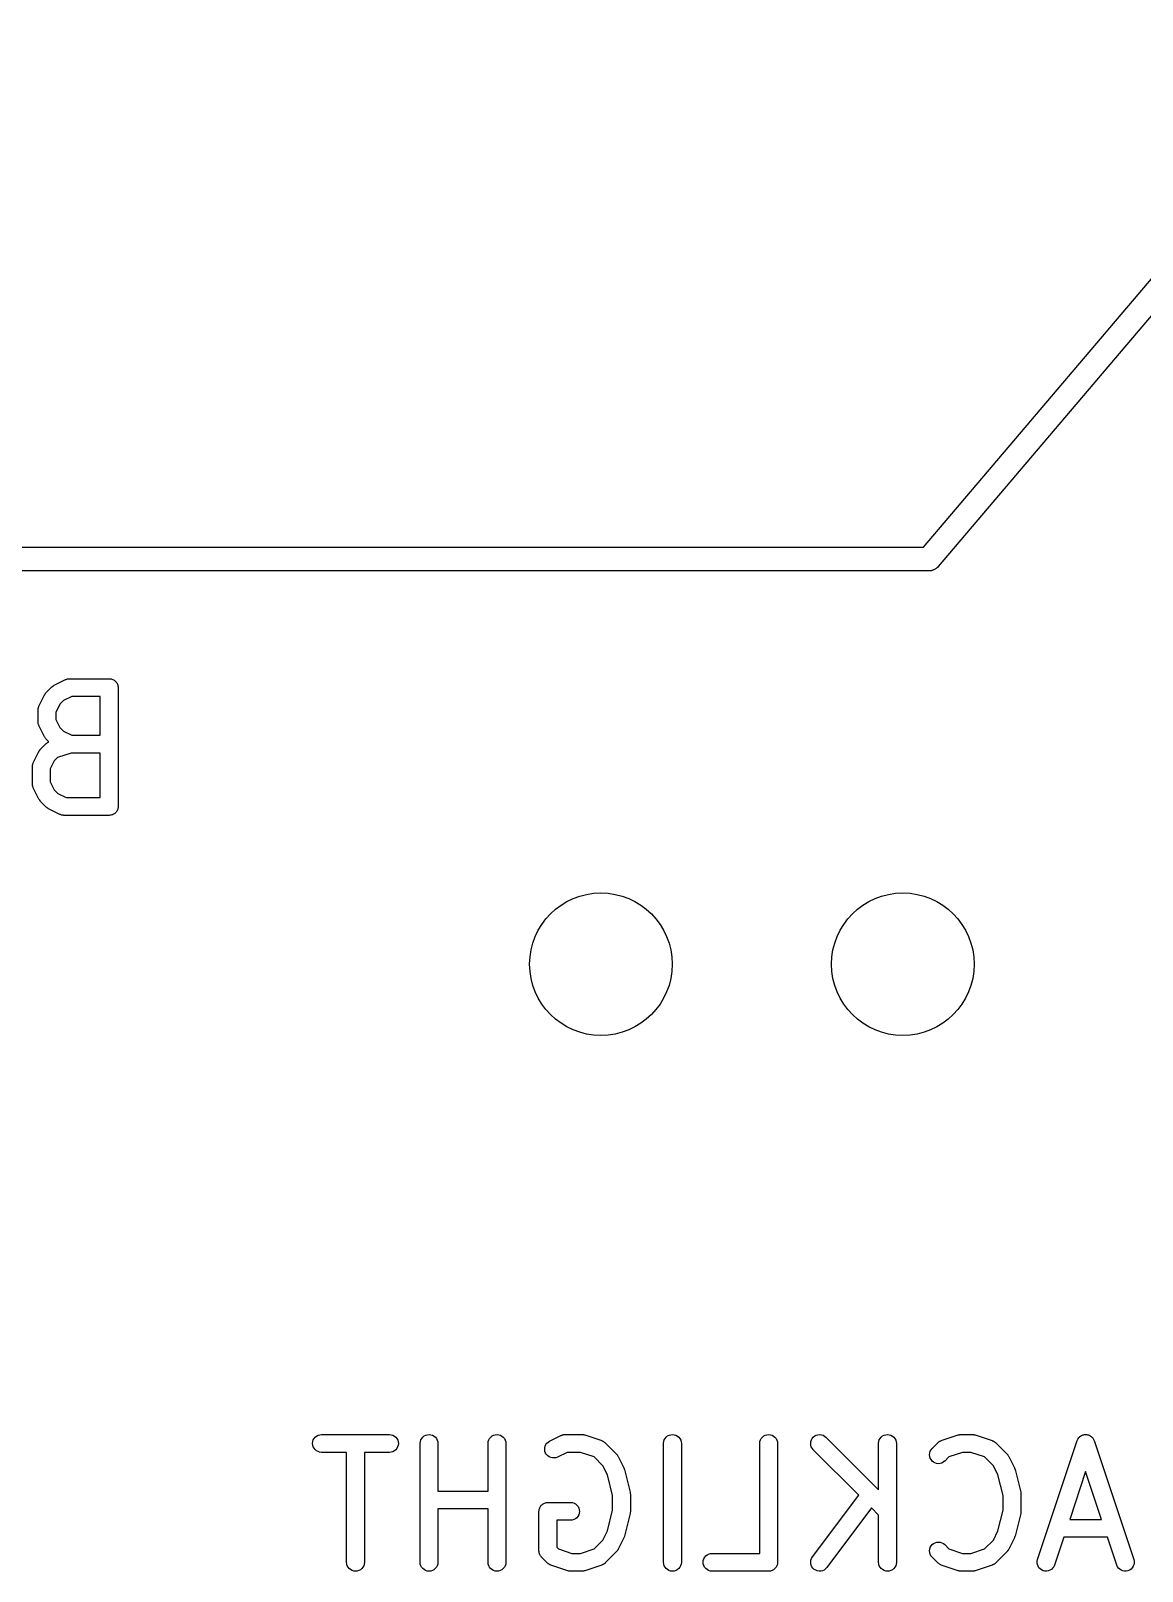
# Model space of a CAD drawing. Extents: x 0.6 to 7.02, y -7.61 to -0.88.
# Drawn here: x 5.115 to 5.483, y -1.393 to -0.883 of the extents above; entities that cross this region are included whole.
import ezdxf

# ---------------------------------------------------------------- set-up
doc = ezdxf.new("R2010")
doc.units = 0
doc.header["$MEASUREMENT"] = 0
doc.layers.add('BLACK', color=7, linetype='CONTINUOUS')

msp = doc.modelspace()

# ---------------------------------------------------------------- linework, layer by layer
at = {"layer": 'BLACK', "linetype": 'CONTINUOUS'}
for p, q in [((5.41105, -1.05421), (5.55631, -0.88318)), ((5.56115, -0.88965), (5.4159, -1.06067)), ((4.39929, -1.05421), (5.41105, -1.05421)), ((5.4152, -1.06134), (5.41507, -1.06144)), ((5.41533, -1.06125), (5.4152, -1.06134)), ((5.4155, -1.06109), (5.41533, -1.06125)), ((5.41567, -1.06095), (5.4155, -1.06109)), ((5.4159, -1.06067), (5.41567, -1.06095)), ((5.41284, -1.06209), (4.40303, -1.06209)), ((5.4132, -1.06209), (5.41284, -1.06209)), ((5.41342, -1.06205), (5.4132, -1.06209)), ((5.41365, -1.06203), (5.41342, -1.06205)), ((5.4138, -1.06198), (5.41365, -1.06203)), ((5.41396, -1.06195), (5.4138, -1.06198)), ((5.41417, -1.06187), (5.41396, -1.06195)), ((5.41439, -1.0618), (5.41417, -1.06187)), ((5.41453, -1.06173), (5.41439, -1.0618)), ((5.41468, -1.06167), (5.41453, -1.06173)), ((5.41487, -1.06155), (5.41468, -1.06167)), ((5.41507, -1.06144), (5.41487, -1.06155)), ((5.1205, -1.10242), (5.12237, -1.10055)), ((5.12237, -1.10055), (5.1224, -1.10052)), ((5.1224, -1.10052), (5.12253, -1.10042)), ((5.12253, -1.10042), (5.12265, -1.1003)), ((5.12265, -1.1003), (5.12276, -1.10024)), ((5.12276, -1.10024), (5.12285, -1.10016)), ((5.12285, -1.10016), (5.123, -1.10009)), ((5.123, -1.10009), (5.12314, -1.1)), ((5.12314, -1.1), (5.12689, -1.09812)), ((5.12689, -1.09812), (5.12693, -1.0981)), ((5.12693, -1.0981), (5.12701, -1.09807)), ((5.12701, -1.09807), (5.12708, -1.09803)), ((5.12708, -1.09803), (5.12728, -1.09797)), ((5.12728, -1.09797), (5.12747, -1.09791)), ((5.12747, -1.09791), (5.12755, -1.09789)), ((5.12755, -1.09789), (5.12764, -1.09787)), ((5.12764, -1.09787), (5.12784, -1.09785)), ((5.12784, -1.09785), (5.12804, -1.09782)), ((5.12804, -1.09782), (5.12812, -1.09782)), ((5.12812, -1.09782), (5.12821, -1.09781)), ((5.12821, -1.09781), (5.14133, -1.09781)), ((5.14133, -1.09781), (5.14135, -1.09781)), ((5.14135, -1.09781), (5.14135, -1.09781)), ((5.14135, -1.09781), (5.14135, -1.09781)), ((5.14135, -1.09781), (5.14137, -1.09781)), ((5.14137, -1.09781), (5.14165, -1.09784)), ((5.14165, -1.09784), (5.14193, -1.09787)), ((5.14193, -1.09787), (5.14194, -1.09787)), ((5.14194, -1.09787), (5.14195, -1.09787)), ((5.14195, -1.09787), (5.14221, -1.09796)), ((5.14221, -1.09796), (5.14248, -1.09804)), ((5.14248, -1.09804), (5.14249, -1.09805)), ((5.14249, -1.09805), (5.1425, -1.09805)), ((5.1425, -1.09805), (5.14274, -1.09818)), ((5.14274, -1.09818), (5.14298, -1.09832)), ((5.14298, -1.09832), (5.14299, -1.09832)), ((5.14299, -1.09832), (5.143, -1.09833)), ((5.143, -1.09833), (5.14321, -1.09851)), ((5.14321, -1.09851), (5.14343, -1.09868)), ((5.14343, -1.09868), (5.14343, -1.09869)), ((5.14343, -1.09869), (5.14344, -1.0987)), ((5.14344, -1.0987), (5.14362, -1.09891)), ((5.14362, -1.09891), (5.14379, -1.09913)), ((5.14379, -1.09913), (5.1438, -1.09914)), ((5.1438, -1.09914), (5.1438, -1.09915)), ((5.1438, -1.09915), (5.14393, -1.09939)), ((5.14393, -1.09939), (5.14406, -1.09964)), ((5.14406, -1.09964), (5.14407, -1.09965)), ((5.14407, -1.09965), (5.14407, -1.09966)), ((5.14407, -1.09966), (5.14415, -1.09992)), ((5.14415, -1.09992), (5.14423, -1.10019)), ((5.14423, -1.10019), (5.14423, -1.1002)), ((5.14423, -1.1002), (5.14423, -1.10021)), ((5.14423, -1.10021), (5.14426, -1.10049)), ((5.14426, -1.10049), (5.14429, -1.10076)), ((5.14429, -1.10076), (5.14429, -1.14013)), ((5.11786, -1.10748), (5.11794, -1.10729)), ((5.11794, -1.10729), (5.118, -1.1071)), ((5.118, -1.1071), (5.11804, -1.10702)), ((5.11804, -1.10702), (5.11807, -1.10694)), ((5.11807, -1.10694), (5.11994, -1.10319)), ((5.11994, -1.10319), (5.11996, -1.10316)), ((5.11996, -1.10316), (5.12005, -1.10302)), ((5.12005, -1.10302), (5.12013, -1.10287)), ((5.12013, -1.10287), (5.12021, -1.10278)), ((5.12021, -1.10278), (5.12028, -1.10267)), ((5.12028, -1.10267), (5.12039, -1.10255)), ((5.12039, -1.10255), (5.1205, -1.10242)), ((5.12501, -1.10626), (5.12366, -1.10896)), ((5.12621, -1.10506), (5.12501, -1.10626)), ((5.12891, -1.10372), (5.12621, -1.10506)), ((5.13838, -1.10372), (5.12891, -1.10372)), ((5.13838, -1.11656), (5.13838, -1.10372)), ((5.11776, -1.10822), (5.11777, -1.10813)), ((5.11776, -1.10826), (5.11776, -1.10822)), ((5.11776, -1.11201), (5.11776, -1.10826)), ((5.11777, -1.1121), (5.11776, -1.11201)), ((5.11776, -1.11218), (5.11777, -1.1121)), ((5.11779, -1.11238), (5.11776, -1.11218)), ((5.11777, -1.10805), (5.1178, -1.10785)), ((5.11777, -1.10813), (5.11777, -1.10805)), ((5.11781, -1.11259), (5.11779, -1.11238)), ((5.1178, -1.10785), (5.11782, -1.10765)), ((5.11782, -1.10765), (5.11785, -1.10757)), ((5.11785, -1.10757), (5.11786, -1.10748)), ((5.12366, -1.10896), (5.12366, -1.11131)), ((5.12366, -1.11131), (5.12501, -1.11401)), ((5.11784, -1.11267), (5.11781, -1.11259)), ((5.11785, -1.11275), (5.11784, -1.11267)), ((5.11792, -1.11294), (5.11785, -1.11275)), ((5.11798, -1.11314), (5.11792, -1.11294)), ((5.11802, -1.11321), (5.11798, -1.11314)), ((5.11805, -1.1133), (5.11802, -1.11321)), ((5.11807, -1.11333), (5.11805, -1.1133)), ((5.11994, -1.11708), (5.11807, -1.11333)), ((5.12003, -1.11722), (5.11994, -1.11708)), ((5.12011, -1.11737), (5.12003, -1.11722)), ((5.12019, -1.11747), (5.12011, -1.11737)), ((5.12025, -1.11757), (5.12019, -1.11747)), ((5.12501, -1.11401), (5.12621, -1.11521)), ((5.12621, -1.11521), (5.12891, -1.11656)), ((5.12891, -1.11656), (5.13838, -1.11656)), ((5.11619, -1.12569), (5.11807, -1.12194)), ((5.11807, -1.12194), (5.11809, -1.1219)), ((5.11809, -1.1219), (5.11818, -1.12176)), ((5.11818, -1.12176), (5.11826, -1.12162)), ((5.11826, -1.12162), (5.11833, -1.12152)), ((5.11833, -1.12152), (5.1184, -1.12142)), ((5.1184, -1.12142), (5.11852, -1.1213)), ((5.11852, -1.1213), (5.11862, -1.12117)), ((5.11862, -1.12117), (5.1205, -1.1193)), ((5.12036, -1.11769), (5.12025, -1.11757)), ((5.12047, -1.11782), (5.12036, -1.11769)), ((5.1205, -1.11785), (5.12047, -1.11782)), ((5.12136, -1.11871), (5.1205, -1.11785)), ((5.1205, -1.1193), (5.12053, -1.11927)), ((5.12053, -1.11927), (5.12059, -1.11921)), ((5.12059, -1.11921), (5.12065, -1.11915)), ((5.12065, -1.11915), (5.12082, -1.11903)), ((5.12082, -1.11903), (5.12098, -1.11891)), ((5.12098, -1.11891), (5.12105, -1.11887)), ((5.12105, -1.11887), (5.12113, -1.11882)), ((5.12113, -1.11882), (5.12131, -1.11874)), ((5.12131, -1.11874), (5.12136, -1.11871)), ((5.12869, -1.12246), (5.12418, -1.12397)), ((5.13838, -1.12246), (5.12869, -1.12246)), ((5.13838, -1.13718), (5.13838, -1.12246)), ((5.11588, -1.12697), (5.11589, -1.12688)), ((5.11588, -1.12701), (5.11588, -1.12697)), ((5.11588, -1.13263), (5.11588, -1.12701)), ((5.11589, -1.1268), (5.11593, -1.1266)), ((5.11589, -1.12688), (5.11589, -1.1268)), ((5.11593, -1.1266), (5.11595, -1.1264)), ((5.11595, -1.1264), (5.11597, -1.12631)), ((5.11597, -1.12631), (5.11599, -1.12623)), ((5.11599, -1.12623), (5.11606, -1.12604)), ((5.11606, -1.12604), (5.11612, -1.12585)), ((5.11612, -1.12585), (5.11616, -1.12577)), ((5.11616, -1.12577), (5.11619, -1.12569)), ((5.12314, -1.12501), (5.12179, -1.12771)), ((5.12179, -1.12771), (5.12179, -1.13194)), ((5.12418, -1.12397), (5.12314, -1.12501)), ((5.11589, -1.13272), (5.11588, -1.13263)), ((5.11589, -1.13281), (5.11589, -1.13272)), ((5.11592, -1.13301), (5.11589, -1.13281)), ((5.12179, -1.13194), (5.12314, -1.13463)), ((5.11594, -1.13321), (5.11592, -1.13301)), ((5.11596, -1.13329), (5.11594, -1.13321)), ((5.11598, -1.13338), (5.11596, -1.13329)), ((5.11605, -1.13357), (5.11598, -1.13338)), ((5.11611, -1.13376), (5.11605, -1.13357)), ((5.11615, -1.13384), (5.11611, -1.13376)), ((5.11618, -1.13392), (5.11615, -1.13384)), ((5.11619, -1.13395), (5.11618, -1.13392)), ((5.11807, -1.1377), (5.11619, -1.13395)), ((5.11816, -1.13784), (5.11807, -1.1377)), ((5.11823, -1.13799), (5.11816, -1.13784)), ((5.12314, -1.13463), (5.12433, -1.13583)), ((5.12433, -1.13583), (5.12703, -1.13718)), ((5.12703, -1.13718), (5.13838, -1.13718)), ((5.11831, -1.13809), (5.11823, -1.13799)), ((5.11838, -1.13819), (5.11831, -1.13809)), ((5.11849, -1.13831), (5.11838, -1.13819)), ((5.11859, -1.13844), (5.11849, -1.13831)), ((5.11862, -1.13847), (5.11859, -1.13844)), ((5.1205, -1.14035), (5.11862, -1.13847)), ((5.12063, -1.14045), (5.1205, -1.14035)), ((5.12074, -1.14057), (5.12063, -1.14045)), ((5.12085, -1.14063), (5.12074, -1.14057)), ((5.12094, -1.14071), (5.12085, -1.14063)), ((5.12109, -1.14079), (5.12094, -1.14071)), ((5.12123, -1.14088), (5.12109, -1.14079)), ((5.12126, -1.1409), (5.12123, -1.14088)), ((5.12501, -1.14277), (5.12126, -1.1409)), ((5.1251, -1.14281), (5.12501, -1.14277)), ((5.12517, -1.14285), (5.1251, -1.14281)), ((5.12536, -1.14291), (5.12517, -1.14285)), ((5.12555, -1.14298), (5.12536, -1.14291)), ((5.12564, -1.143), (5.12555, -1.14298)), ((5.12572, -1.14302), (5.12564, -1.143)), ((5.12592, -1.14304), (5.12572, -1.14302)), ((5.12612, -1.14308), (5.12592, -1.14304)), ((5.14161, -1.14306), (5.14133, -1.14309)), ((5.14189, -1.14303), (5.14161, -1.14306)), ((5.1419, -1.14303), (5.14189, -1.14303)), ((5.14191, -1.14303), (5.1419, -1.14303)), ((5.14217, -1.14295), (5.14191, -1.14303)), ((5.14244, -1.14287), (5.14217, -1.14295)), ((5.14245, -1.14287), (5.14244, -1.14287)), ((5.14246, -1.14286), (5.14245, -1.14287)), ((5.1427, -1.14273), (5.14246, -1.14286)), ((5.14295, -1.1426), (5.1427, -1.14273)), ((5.14296, -1.1426), (5.14295, -1.1426)), ((5.14297, -1.14259), (5.14296, -1.1426)), ((5.14318, -1.14242), (5.14297, -1.14259)), ((5.1434, -1.14224), (5.14318, -1.14242)), ((5.14341, -1.14223), (5.1434, -1.14224)), ((5.14359, -1.14201), (5.14341, -1.14223)), ((5.14341, -1.14223), (5.14341, -1.14223)), ((5.14377, -1.1418), (5.14359, -1.14201)), ((5.14378, -1.14178), (5.14377, -1.14179)), ((5.14377, -1.14179), (5.14377, -1.1418)), ((5.14391, -1.14154), (5.14378, -1.14178)), ((5.14405, -1.1413), (5.14391, -1.14154)), ((5.14414, -1.14101), (5.14405, -1.14128)), ((5.14405, -1.14128), (5.14405, -1.14129)), ((5.14405, -1.14129), (5.14405, -1.1413)), ((5.14422, -1.14075), (5.14414, -1.14101)), ((5.14423, -1.14073), (5.14422, -1.14074)), ((5.14422, -1.14074), (5.14422, -1.14075)), ((5.14425, -1.14045), (5.14423, -1.14073)), ((5.14429, -1.14017), (5.14425, -1.14045)), ((5.14429, -1.14013), (5.14429, -1.14015)), ((5.14429, -1.14015), (5.14429, -1.14015)), ((5.14429, -1.14015), (5.14429, -1.14015)), ((5.14429, -1.14015), (5.14429, -1.14017)), ((5.12621, -1.14308), (5.12612, -1.14308)), ((5.12629, -1.14309), (5.12621, -1.14308)), ((5.12633, -1.14309), (5.12629, -1.14309)), ((5.14133, -1.14309), (5.12633, -1.14309)), ((5.2087, -1.35114), (5.20876, -1.35056)), ((5.20875, -1.35171), (5.2087, -1.35114)), ((5.20892, -1.35226), (5.20875, -1.35171)), ((5.20876, -1.35056), (5.20893, -1.35001)), ((5.20918, -1.35277), (5.20892, -1.35226)), ((5.20893, -1.35001), (5.20921, -1.34951)), ((5.20921, -1.34951), (5.20957, -1.34906)), ((5.20957, -1.34906), (5.21002, -1.3487)), ((5.21002, -1.3487), (5.21053, -1.34843)), ((5.21053, -1.34843), (5.21108, -1.34826)), ((5.21108, -1.34826), (5.21166, -1.3482)), ((5.21166, -1.3482), (5.23415, -1.3482)), ((5.23415, -1.3482), (5.23419, -1.3482)), ((5.23419, -1.3482), (5.23477, -1.34827)), ((5.23477, -1.34827), (5.23532, -1.34844)), ((5.23532, -1.34844), (5.23582, -1.34872)), ((5.23582, -1.34872), (5.23626, -1.34909)), ((5.23626, -1.34909), (5.23662, -1.34954)), ((5.23662, -1.34954), (5.23689, -1.35005)), ((5.23705, -1.35175), (5.23687, -1.3523)), ((5.23689, -1.35005), (5.23705, -1.3506)), ((5.23705, -1.3506), (5.23711, -1.35118)), ((5.23711, -1.35118), (5.23705, -1.35175)), ((5.24432, -1.35112), (5.24439, -1.35054)), ((5.24432, -1.35116), (5.24432, -1.35112)), ((5.24432, -1.39053), (5.24432, -1.35116)), ((5.24439, -1.35054), (5.24456, -1.34999)), ((5.24456, -1.34999), (5.24484, -1.34949)), ((5.24484, -1.34949), (5.24521, -1.34905)), ((5.24521, -1.34905), (5.24566, -1.34869)), ((5.24566, -1.34869), (5.24617, -1.34842)), ((5.24617, -1.34842), (5.24672, -1.34826)), ((5.24672, -1.34826), (5.2473, -1.3482)), ((5.2473, -1.3482), (5.24787, -1.34826)), ((5.24787, -1.34826), (5.24842, -1.34843)), ((5.24842, -1.34843), (5.24893, -1.34871)), ((5.24893, -1.34871), (5.24937, -1.34908)), ((5.24937, -1.34908), (5.24974, -1.34952)), ((5.24974, -1.34952), (5.25001, -1.35003)), ((5.25001, -1.35003), (5.25017, -1.35058)), ((5.25017, -1.35058), (5.25023, -1.35116)), ((5.25023, -1.35116), (5.25023, -1.36695)), ((5.26682, -1.35112), (5.26688, -1.35054)), ((5.26682, -1.35116), (5.26682, -1.35112)), ((5.26682, -1.36695), (5.26682, -1.35116)), ((5.26688, -1.35054), (5.26706, -1.34999)), ((5.26706, -1.34999), (5.26734, -1.34949)), ((5.26734, -1.34949), (5.26771, -1.34905)), ((5.26771, -1.34905), (5.26816, -1.34869)), ((5.26816, -1.34869), (5.26867, -1.34842)), ((5.26867, -1.34842), (5.26922, -1.34826)), ((5.26922, -1.34826), (5.26979, -1.3482)), ((5.26979, -1.3482), (5.27037, -1.34826)), ((5.27037, -1.34826), (5.27092, -1.34843)), ((5.27092, -1.34843), (5.27142, -1.34871)), ((5.27142, -1.34871), (5.27187, -1.34908)), ((5.27187, -1.34908), (5.27223, -1.34952)), ((5.27223, -1.34952), (5.2725, -1.35003)), ((5.2725, -1.35003), (5.27267, -1.35058)), ((5.27267, -1.35058), (5.27273, -1.35116)), ((5.27273, -1.35116), (5.27273, -1.39053)), ((5.28559, -1.35265), (5.28572, -1.35209)), ((5.28572, -1.35209), (5.28596, -1.35156)), ((5.28596, -1.35156), (5.28629, -1.35109)), ((5.28629, -1.35109), (5.28671, -1.3507)), ((5.28671, -1.3507), (5.2872, -1.35039)), ((5.2872, -1.35039), (5.29095, -1.34852)), ((5.29095, -1.34852), (5.29099, -1.3485)), ((5.29099, -1.3485), (5.29107, -1.34847)), ((5.29107, -1.34847), (5.29115, -1.34843)), ((5.29115, -1.34843), (5.29134, -1.34837)), ((5.29134, -1.34837), (5.29153, -1.3483)), ((5.29153, -1.3483), (5.29161, -1.34829)), ((5.29161, -1.34829), (5.2917, -1.34826)), ((5.2917, -1.34826), (5.2919, -1.34824)), ((5.2919, -1.34824), (5.2921, -1.34821)), ((5.2921, -1.34821), (5.29218, -1.34821)), ((5.29218, -1.34821), (5.29227, -1.3482)), ((5.29227, -1.3482), (5.29789, -1.3482)), ((5.29789, -1.3482), (5.29794, -1.3482)), ((5.29794, -1.3482), (5.2981, -1.34822)), ((5.2981, -1.34822), (5.29827, -1.34823)), ((5.29827, -1.34823), (5.29839, -1.34825)), ((5.29839, -1.34825), (5.29851, -1.34827)), ((5.29851, -1.34827), (5.29867, -1.34832)), ((5.29867, -1.34832), (5.29883, -1.34836)), ((5.29883, -1.34836), (5.30445, -1.35023)), ((5.30445, -1.35023), (5.30449, -1.35024)), ((5.30449, -1.35024), (5.30457, -1.35028)), ((5.30457, -1.35028), (5.30465, -1.35031)), ((5.30465, -1.35031), (5.30483, -1.3504)), ((5.30483, -1.3504), (5.30501, -1.35049)), ((5.30501, -1.35049), (5.30508, -1.35054)), ((5.30508, -1.35054), (5.30516, -1.35058)), ((5.30516, -1.35058), (5.30532, -1.35071)), ((5.30532, -1.35071), (5.30548, -1.35082)), ((5.30548, -1.35082), (5.30554, -1.35089)), ((5.30554, -1.35089), (5.30561, -1.35094)), ((5.30561, -1.35094), (5.30936, -1.35469)), ((5.32494, -1.35112), (5.325, -1.35054)), ((5.32494, -1.35116), (5.32494, -1.35112)), ((5.32494, -1.39053), (5.32494, -1.35116)), ((5.325, -1.35054), (5.32518, -1.34999)), ((5.32518, -1.34999), (5.32545, -1.34949)), ((5.32545, -1.34949), (5.32582, -1.34905)), ((5.32582, -1.34905), (5.32627, -1.34869)), ((5.32627, -1.34869), (5.32678, -1.34842)), ((5.32678, -1.34842), (5.32734, -1.34826)), ((5.32734, -1.34826), (5.32791, -1.3482)), ((5.32791, -1.3482), (5.32848, -1.34826)), ((5.32848, -1.34826), (5.32904, -1.34843)), ((5.32904, -1.34843), (5.32954, -1.34871)), ((5.32954, -1.34871), (5.32999, -1.34908)), ((5.32999, -1.34908), (5.33035, -1.34952)), ((5.33035, -1.34952), (5.33062, -1.35003)), ((5.33062, -1.35003), (5.33079, -1.35058)), ((5.33079, -1.35058), (5.33084, -1.35116)), ((5.33084, -1.35116), (5.33084, -1.39053)), ((5.35681, -1.35112), (5.35687, -1.35054)), ((5.35681, -1.35116), (5.35681, -1.35112)), ((5.35681, -1.38757), (5.35681, -1.35116)), ((5.35687, -1.35054), (5.35705, -1.34999)), ((5.35705, -1.34999), (5.35733, -1.34949)), ((5.35733, -1.34949), (5.3577, -1.34905)), ((5.3577, -1.34905), (5.35815, -1.34869)), ((5.35815, -1.34869), (5.35866, -1.34842)), ((5.35866, -1.34842), (5.35921, -1.34826)), ((5.35921, -1.34826), (5.35978, -1.3482)), ((5.35978, -1.3482), (5.36036, -1.34826)), ((5.36036, -1.34826), (5.36091, -1.34843)), ((5.36091, -1.34843), (5.36141, -1.34871)), ((5.36141, -1.34871), (5.36186, -1.34908)), ((5.36186, -1.34908), (5.36222, -1.34952)), ((5.36222, -1.34952), (5.36249, -1.35003)), ((5.36249, -1.35003), (5.36266, -1.35058)), ((5.36266, -1.35058), (5.36271, -1.35116)), ((5.36271, -1.35116), (5.36271, -1.39053)), ((5.37368, -1.35113), (5.37374, -1.35055)), ((5.37373, -1.3517), (5.37368, -1.35113)), ((5.37389, -1.35225), (5.37373, -1.3517)), ((5.37374, -1.35055), (5.37392, -1.35)), ((5.37416, -1.35276), (5.37389, -1.35225)), ((5.37392, -1.35), (5.37419, -1.3495)), ((5.37419, -1.3495), (5.37456, -1.34905)), ((5.37456, -1.34905), (5.37501, -1.34869)), ((5.37501, -1.34869), (5.37552, -1.34842)), ((5.37552, -1.34842), (5.37607, -1.34826)), ((5.37607, -1.34826), (5.37665, -1.3482)), ((5.37665, -1.3482), (5.37722, -1.34826)), ((5.37722, -1.34826), (5.37777, -1.34843)), ((5.37777, -1.34843), (5.37828, -1.3487)), ((5.37828, -1.3487), (5.37872, -1.34907)), ((5.37872, -1.34907), (5.39618, -1.36653)), ((5.39618, -1.35112), (5.39624, -1.35054)), ((5.39618, -1.35116), (5.39618, -1.35112)), ((5.39618, -1.36653), (5.39618, -1.35116)), ((5.39624, -1.35054), (5.39642, -1.34999)), ((5.39642, -1.34999), (5.3967, -1.34949)), ((5.3967, -1.34949), (5.39707, -1.34905)), ((5.39707, -1.34905), (5.39752, -1.34869)), ((5.39752, -1.34869), (5.39803, -1.34842)), ((5.39803, -1.34842), (5.39858, -1.34826)), ((5.39858, -1.34826), (5.39915, -1.3482)), ((5.39915, -1.3482), (5.39973, -1.34826)), ((5.39973, -1.34826), (5.40028, -1.34843)), ((5.40028, -1.34843), (5.40078, -1.34871)), ((5.40078, -1.34871), (5.40123, -1.34908)), ((5.40123, -1.34908), (5.40159, -1.34952)), ((5.40159, -1.34952), (5.40186, -1.35003)), ((5.40186, -1.35003), (5.40203, -1.35058)), ((5.40203, -1.35058), (5.40208, -1.35116)), ((5.40208, -1.35116), (5.40208, -1.39053)), ((5.41392, -1.35282), (5.41579, -1.35094)), ((5.41579, -1.35094), (5.41582, -1.35091)), ((5.41582, -1.35091), (5.41589, -1.35086)), ((5.41589, -1.35086), (5.41595, -1.3508)), ((5.41595, -1.3508), (5.41611, -1.35068)), ((5.41611, -1.35068), (5.41627, -1.35056)), ((5.41627, -1.35056), (5.41635, -1.35052)), ((5.41635, -1.35052), (5.41642, -1.35046)), ((5.41642, -1.35046), (5.4166, -1.35038)), ((5.4166, -1.35038), (5.41678, -1.35029)), ((5.41678, -1.35029), (5.41687, -1.35027)), ((5.41687, -1.35027), (5.41695, -1.35023)), ((5.41695, -1.35023), (5.42257, -1.34836)), ((5.42257, -1.34836), (5.42261, -1.34834)), ((5.42261, -1.34834), (5.42277, -1.34831)), ((5.42277, -1.34831), (5.42293, -1.34826)), ((5.42293, -1.34826), (5.42305, -1.34825)), ((5.42305, -1.34825), (5.42317, -1.34822)), ((5.42317, -1.34822), (5.42334, -1.34822)), ((5.42334, -1.34822), (5.4235, -1.3482)), ((5.4235, -1.3482), (5.42725, -1.3482)), ((5.42725, -1.3482), (5.42729, -1.3482)), ((5.42729, -1.3482), (5.42746, -1.34822)), ((5.42746, -1.34822), (5.42763, -1.34823)), ((5.42763, -1.34823), (5.42775, -1.34825)), ((5.42775, -1.34825), (5.42787, -1.34827)), ((5.42787, -1.34827), (5.42803, -1.34832)), ((5.42803, -1.34832), (5.42819, -1.34836)), ((5.42819, -1.34836), (5.43381, -1.35023)), ((5.43381, -1.35023), (5.43385, -1.35024)), ((5.43385, -1.35024), (5.43393, -1.35028)), ((5.43393, -1.35028), (5.43401, -1.35031)), ((5.43401, -1.35031), (5.43419, -1.3504)), ((5.43419, -1.3504), (5.43437, -1.35049)), ((5.43437, -1.35049), (5.43444, -1.35054)), ((5.43444, -1.35054), (5.43452, -1.35058)), ((5.43452, -1.35058), (5.43468, -1.35071)), ((5.43468, -1.35071), (5.43484, -1.35082)), ((5.43484, -1.35082), (5.4349, -1.35089)), ((5.4349, -1.35089), (5.43497, -1.35094)), ((5.43497, -1.35094), (5.43872, -1.35469)), ((5.44882, -1.38959), (5.46195, -1.35022)), ((5.46195, -1.35022), (5.46196, -1.35018)), ((5.46196, -1.35018), (5.46205, -1.35)), ((5.46205, -1.35), (5.46212, -1.34981)), ((5.46212, -1.34981), (5.46217, -1.34974)), ((5.46217, -1.34974), (5.4622, -1.34966)), ((5.4622, -1.34966), (5.46232, -1.3495)), ((5.46232, -1.3495), (5.46243, -1.34932)), ((5.46243, -1.34932), (5.46249, -1.34926)), ((5.46249, -1.34926), (5.46254, -1.34919)), ((5.46254, -1.34919), (5.46269, -1.34906)), ((5.46269, -1.34906), (5.46283, -1.34891)), ((5.46283, -1.34891), (5.4629, -1.34886)), ((5.4629, -1.34886), (5.46296, -1.3488)), ((5.46296, -1.3488), (5.46314, -1.3487)), ((5.46314, -1.3487), (5.46331, -1.34858)), ((5.46331, -1.34858), (5.46338, -1.34855)), ((5.46338, -1.34855), (5.46346, -1.3485)), ((5.46346, -1.3485), (5.46365, -1.34843)), ((5.46365, -1.34843), (5.46383, -1.34835)), ((5.46383, -1.34835), (5.46392, -1.34833)), ((5.46392, -1.34833), (5.464, -1.3483)), ((5.464, -1.3483), (5.4642, -1.34827)), ((5.4642, -1.34827), (5.4644, -1.34822)), ((5.4644, -1.34822), (5.46448, -1.34822)), ((5.46448, -1.34822), (5.46457, -1.34821)), ((5.46457, -1.34821), (5.46477, -1.34822)), ((5.46477, -1.34822), (5.46497, -1.34821)), ((5.46497, -1.34821), (5.46506, -1.34823)), ((5.46506, -1.34823), (5.46514, -1.34823)), ((5.46514, -1.34823), (5.46534, -1.34828)), ((5.46534, -1.34828), (5.46554, -1.34831)), ((5.46554, -1.34831), (5.46562, -1.34834)), ((5.46562, -1.34834), (5.4657, -1.34836)), ((5.4657, -1.34836), (5.46589, -1.34845)), ((5.46589, -1.34845), (5.46608, -1.34852)), ((5.46608, -1.34852), (5.46615, -1.34857)), ((5.46615, -1.34857), (5.46623, -1.3486)), ((5.46623, -1.3486), (5.46639, -1.34872)), ((5.46639, -1.34872), (5.46657, -1.34883)), ((5.46657, -1.34883), (5.46663, -1.34889)), ((5.46663, -1.34889), (5.4667, -1.34894)), ((5.4667, -1.34894), (5.46683, -1.34909)), ((5.46683, -1.34909), (5.46698, -1.34923)), ((5.46698, -1.34923), (5.46703, -1.34929)), ((5.46703, -1.34929), (5.46709, -1.34936)), ((5.46709, -1.34936), (5.4672, -1.34953)), ((5.4672, -1.34953), (5.46732, -1.3497)), ((5.46732, -1.3497), (5.46735, -1.34977)), ((5.46735, -1.34977), (5.46739, -1.34985)), ((5.46739, -1.34985), (5.46747, -1.35004)), ((5.46747, -1.35004), (5.46755, -1.35022)), ((5.46755, -1.35022), (5.48067, -1.38959)), ((5.20955, -1.35322), (5.20918, -1.35277)), ((5.20999, -1.35359), (5.20955, -1.35322)), ((5.21049, -1.35387), (5.20999, -1.35359)), ((5.21104, -1.35404), (5.21049, -1.35387)), ((5.21161, -1.35411), (5.21104, -1.35404)), ((5.21166, -1.35411), (5.21161, -1.35411)), ((5.21995, -1.35411), (5.21166, -1.35411)), ((5.21995, -1.39053), (5.21995, -1.35411)), ((5.23415, -1.35411), (5.22586, -1.35411)), ((5.22586, -1.35411), (5.22586, -1.39053)), ((5.23473, -1.35405), (5.23415, -1.35411)), ((5.23528, -1.35389), (5.23473, -1.35405)), ((5.23579, -1.35362), (5.23528, -1.35389)), ((5.23623, -1.35325), (5.23579, -1.35362)), ((5.2366, -1.35281), (5.23623, -1.35325)), ((5.23687, -1.3523), (5.2366, -1.35281)), ((5.28557, -1.35323), (5.28559, -1.35265)), ((5.28567, -1.35379), (5.28557, -1.35323)), ((5.28587, -1.35433), (5.28567, -1.35379)), ((5.28617, -1.35482), (5.28587, -1.35433)), ((5.28657, -1.35525), (5.28617, -1.35482)), ((5.28703, -1.35558), (5.28657, -1.35525)), ((5.28756, -1.35582), (5.28703, -1.35558)), ((5.28812, -1.35596), (5.28756, -1.35582)), ((5.28869, -1.35598), (5.28812, -1.35596)), ((5.28926, -1.35589), (5.28869, -1.35598)), ((5.2898, -1.35569), (5.28926, -1.35589)), ((5.28984, -1.35567), (5.2898, -1.35569)), ((5.29297, -1.35411), (5.28984, -1.35567)), ((5.29742, -1.35411), (5.29297, -1.35411)), ((5.30192, -1.35561), (5.29742, -1.35411)), ((5.30484, -1.35853), (5.30192, -1.35561)), ((5.30936, -1.35469), (5.30939, -1.35472)), ((5.30939, -1.35472), (5.30949, -1.35485)), ((5.30949, -1.35485), (5.3096, -1.35497)), ((5.3096, -1.35497), (5.30967, -1.35508)), ((5.30967, -1.35508), (5.30974, -1.35517)), ((5.30974, -1.35517), (5.30982, -1.35532)), ((5.30982, -1.35532), (5.30991, -1.35546)), ((5.30991, -1.35546), (5.31178, -1.35921)), ((5.37452, -1.35322), (5.37416, -1.35276)), ((5.37455, -1.35324), (5.37452, -1.35322)), ((5.38961, -1.36831), (5.37455, -1.35324)), ((5.41305, -1.3549), (5.41311, -1.35432)), ((5.41311, -1.35547), (5.41305, -1.3549)), ((5.41311, -1.35432), (5.41328, -1.35377)), ((5.41327, -1.35602), (5.41311, -1.35547)), ((5.41354, -1.35653), (5.41327, -1.35602)), ((5.41328, -1.35377), (5.41355, -1.35326)), ((5.4139, -1.35698), (5.41354, -1.35653)), ((5.41355, -1.35326), (5.41392, -1.35282)), ((5.41435, -1.35735), (5.4139, -1.35698)), ((5.41485, -1.35762), (5.41435, -1.35735)), ((5.41761, -1.35738), (5.4171, -1.35765)), ((5.41806, -1.35702), (5.41761, -1.35738)), ((5.41809, -1.35699), (5.41806, -1.35702)), ((5.41947, -1.35561), (5.41809, -1.35699)), ((5.42398, -1.35411), (5.41947, -1.35561)), ((5.42677, -1.35411), (5.42398, -1.35411)), ((5.43128, -1.35561), (5.42677, -1.35411)), ((5.4342, -1.35853), (5.43128, -1.35561)), ((5.43872, -1.35469), (5.43874, -1.35472)), ((5.43874, -1.35472), (5.43885, -1.35485)), ((5.43885, -1.35485), (5.43896, -1.35497)), ((5.43896, -1.35497), (5.43903, -1.35508)), ((5.43903, -1.35508), (5.4391, -1.35517)), ((5.4391, -1.35517), (5.43918, -1.35532)), ((5.43918, -1.35532), (5.43927, -1.35546)), ((5.43927, -1.35546), (5.44114, -1.35921)), ((5.30636, -1.36156), (5.30484, -1.35853)), ((5.30807, -1.36839), (5.30636, -1.36156)), ((5.31178, -1.35921), (5.3118, -1.35925)), ((5.3118, -1.35925), (5.31181, -1.35926)), ((5.31181, -1.35926), (5.31181, -1.35927)), ((5.31181, -1.35927), (5.31191, -1.35953)), ((5.31191, -1.35953), (5.312, -1.35979)), ((5.312, -1.35979), (5.312, -1.3598)), ((5.312, -1.3598), (5.31201, -1.35981)), ((5.31201, -1.35981), (5.31388, -1.36731)), ((5.4154, -1.3578), (5.41485, -1.35762)), ((5.41597, -1.35786), (5.4154, -1.3578)), ((5.41655, -1.35781), (5.41597, -1.35786)), ((5.4171, -1.35765), (5.41655, -1.35781)), ((5.43572, -1.36156), (5.4342, -1.35853)), ((5.43742, -1.36839), (5.43572, -1.36156)), ((5.44114, -1.35921), (5.44116, -1.35925)), ((5.44116, -1.35925), (5.44117, -1.35926)), ((5.44117, -1.35926), (5.44117, -1.35927)), ((5.44117, -1.35927), (5.44127, -1.35953)), ((5.44127, -1.35953), (5.44136, -1.35979)), ((5.44136, -1.35979), (5.44136, -1.3598)), ((5.44136, -1.3598), (5.44137, -1.35981)), ((5.44137, -1.35981), (5.44324, -1.36731)), ((5.46475, -1.36049), (5.45947, -1.37633)), ((5.47003, -1.37633), (5.46475, -1.36049)), ((5.25023, -1.36695), (5.26682, -1.36695)), ((5.31388, -1.36731), (5.31389, -1.36735)), ((5.31389, -1.36735), (5.3139, -1.36741)), ((5.3139, -1.36741), (5.31391, -1.36746)), ((5.31391, -1.36746), (5.31394, -1.36769)), ((5.44324, -1.36731), (5.44325, -1.36735)), ((5.44325, -1.36735), (5.44326, -1.36741)), ((5.44326, -1.36741), (5.44327, -1.36746)), ((5.44327, -1.36746), (5.4433, -1.36769)), ((5.28384, -1.37278), (5.28392, -1.37251)), ((5.28392, -1.37251), (5.28393, -1.3725)), ((5.28393, -1.37249), (5.28407, -1.37225)), ((5.28393, -1.3725), (5.28393, -1.37249)), ((5.28407, -1.37225), (5.2842, -1.372)), ((5.2842, -1.372), (5.2842, -1.37199)), ((5.2842, -1.37199), (5.28421, -1.37199)), ((5.28421, -1.37199), (5.28439, -1.37177)), ((5.28439, -1.37177), (5.28457, -1.37156)), ((5.28457, -1.37155), (5.28458, -1.37154)), ((5.28457, -1.37156), (5.28457, -1.37155)), ((5.28458, -1.37154), (5.2848, -1.37137)), ((5.2848, -1.37137), (5.28501, -1.37119)), ((5.28501, -1.37119), (5.28502, -1.37119)), ((5.28502, -1.37119), (5.28503, -1.37118)), ((5.28503, -1.37118), (5.28528, -1.37105)), ((5.28528, -1.37105), (5.28552, -1.37092)), ((5.28552, -1.37092), (5.28553, -1.37092)), ((5.28553, -1.37092), (5.28554, -1.37092)), ((5.28554, -1.37092), (5.28581, -1.37084)), ((5.28581, -1.37084), (5.28607, -1.37076)), ((5.28607, -1.37076), (5.28608, -1.37076)), ((5.28608, -1.37076), (5.28609, -1.37075)), ((5.28609, -1.37075), (5.28637, -1.37073)), ((5.28637, -1.37073), (5.28665, -1.3707)), ((5.28665, -1.3707), (5.29415, -1.3707)), ((5.29415, -1.3707), (5.29419, -1.3707)), ((5.29419, -1.3707), (5.29476, -1.37077)), ((5.29476, -1.37077), (5.29531, -1.37094)), ((5.29531, -1.37094), (5.29581, -1.37122)), ((5.29581, -1.37122), (5.29625, -1.37159)), ((5.29625, -1.37159), (5.29662, -1.37204)), ((5.29662, -1.37204), (5.29688, -1.37255)), ((5.29688, -1.37255), (5.29705, -1.3731)), ((5.30807, -1.37329), (5.30807, -1.36839)), ((5.31394, -1.36769), (5.31397, -1.36792)), ((5.31397, -1.36792), (5.31397, -1.36798)), ((5.31397, -1.36798), (5.31397, -1.36803)), ((5.31397, -1.36803), (5.31397, -1.37365)), ((5.37427, -1.38876), (5.38961, -1.36831)), ((5.39383, -1.37252), (5.379, -1.3923)), ((5.39618, -1.37488), (5.39383, -1.37252)), ((5.43742, -1.37329), (5.43742, -1.36839)), ((5.4433, -1.36769), (5.44333, -1.36792)), ((5.44333, -1.36792), (5.44332, -1.36798)), ((5.44332, -1.36798), (5.44333, -1.36803)), ((5.44333, -1.36803), (5.44333, -1.37365)), ((5.26682, -1.37286), (5.25023, -1.37286)), ((5.25023, -1.37286), (5.25023, -1.39053)), ((5.26682, -1.39053), (5.26682, -1.37286)), ((5.28369, -1.37361), (5.28372, -1.37334)), ((5.28369, -1.37363), (5.28369, -1.37361)), ((5.28369, -1.37365), (5.28369, -1.37363)), ((5.28369, -1.37363), (5.28369, -1.37363)), ((5.28369, -1.37363), (5.28369, -1.37363)), ((5.28369, -1.38678), (5.28369, -1.37365)), ((5.28372, -1.37334), (5.28375, -1.37306)), ((5.28375, -1.37306), (5.28376, -1.37305)), ((5.28376, -1.37304), (5.28384, -1.37278)), ((5.28376, -1.37305), (5.28376, -1.37304)), ((5.29415, -1.37661), (5.2896, -1.37661)), ((5.2896, -1.37661), (5.2896, -1.38555)), ((5.29472, -1.37655), (5.29415, -1.37661)), ((5.29527, -1.37638), (5.29472, -1.37655)), ((5.29578, -1.37611), (5.29527, -1.37638)), ((5.29623, -1.37575), (5.29578, -1.37611)), ((5.29659, -1.37531), (5.29623, -1.37575)), ((5.29687, -1.3748), (5.29659, -1.37531)), ((5.29704, -1.37425), (5.29687, -1.3748)), ((5.2971, -1.37367), (5.29704, -1.37425)), ((5.29705, -1.3731), (5.2971, -1.37367)), ((5.30636, -1.38012), (5.30807, -1.37329)), ((5.31388, -1.37437), (5.31201, -1.38187)), ((5.31389, -1.37432), (5.31388, -1.37437)), ((5.31391, -1.37427), (5.31389, -1.37432)), ((5.31393, -1.37403), (5.31391, -1.37427)), ((5.31397, -1.3738), (5.31393, -1.37403)), ((5.31397, -1.3737), (5.31396, -1.37375)), ((5.31396, -1.37375), (5.31397, -1.3738)), ((5.31397, -1.37365), (5.31397, -1.3737)), ((5.39618, -1.39053), (5.39618, -1.37488)), ((5.43572, -1.38012), (5.43742, -1.37329)), ((5.44324, -1.37437), (5.44137, -1.38187)), ((5.44325, -1.37432), (5.44324, -1.37437)), ((5.44327, -1.37427), (5.44325, -1.37432)), ((5.44329, -1.37403), (5.44327, -1.37427)), ((5.44333, -1.3738), (5.44329, -1.37403)), ((5.44333, -1.3737), (5.44332, -1.37375)), ((5.44332, -1.37375), (5.44333, -1.3738)), ((5.44333, -1.37365), (5.44333, -1.3737)), ((5.45947, -1.37633), (5.47003, -1.37633)), ((5.30484, -1.38315), (5.30636, -1.38012)), ((5.31178, -1.38247), (5.30991, -1.38622)), ((5.31179, -1.38246), (5.31178, -1.38247)), ((5.3118, -1.38245), (5.31179, -1.38246)), ((5.31189, -1.38219), (5.3118, -1.38245)), ((5.31199, -1.38194), (5.31189, -1.38219)), ((5.312, -1.38191), (5.31199, -1.38192)), ((5.31199, -1.38192), (5.31199, -1.38194)), ((5.31201, -1.38187), (5.312, -1.38191)), ((5.4342, -1.38315), (5.43572, -1.38012)), ((5.44114, -1.38247), (5.43927, -1.38622)), ((5.44115, -1.38246), (5.44114, -1.38247)), ((5.44116, -1.38245), (5.44115, -1.38246)), ((5.44125, -1.38219), (5.44116, -1.38245)), ((5.44135, -1.38194), (5.44125, -1.38219)), ((5.44136, -1.38191), (5.44135, -1.38192)), ((5.44135, -1.38192), (5.44135, -1.38194)), ((5.44137, -1.38187), (5.44136, -1.38191)), ((5.4575, -1.38223), (5.45443, -1.39146)), ((5.47199, -1.38223), (5.4575, -1.38223)), ((5.47507, -1.39146), (5.47199, -1.38223)), ((5.28372, -1.38705), (5.28369, -1.38678)), ((5.28374, -1.38732), (5.28372, -1.38705)), ((5.28375, -1.38734), (5.28374, -1.38732)), ((5.28375, -1.38735), (5.28375, -1.38734)), ((5.28383, -1.38761), (5.28375, -1.38735)), ((5.2839, -1.38787), (5.28383, -1.38761)), ((5.28391, -1.38789), (5.2839, -1.38787)), ((5.28392, -1.3879), (5.28391, -1.38789)), ((5.28404, -1.38814), (5.28392, -1.3879)), ((5.2896, -1.38555), (5.29012, -1.38607)), ((5.29012, -1.38607), (5.29462, -1.38757)), ((5.29462, -1.38757), (5.29742, -1.38757)), ((5.29742, -1.38757), (5.30192, -1.38607)), ((5.30192, -1.38607), (5.30484, -1.38315)), ((5.30936, -1.38699), (5.30561, -1.39074)), ((5.30946, -1.38686), (5.30936, -1.38699)), ((5.30958, -1.38674), (5.30946, -1.38686)), ((5.30964, -1.38664), (5.30958, -1.38674)), ((5.30972, -1.38655), (5.30964, -1.38664)), ((5.3098, -1.3864), (5.30972, -1.38655)), ((5.30989, -1.38626), (5.3098, -1.3864)), ((5.30991, -1.38622), (5.30989, -1.38626)), ((5.33938, -1.38807), (5.33989, -1.3878)), ((5.33989, -1.3878), (5.34044, -1.38763)), ((5.34044, -1.38763), (5.34101, -1.38757)), ((5.34101, -1.38757), (5.35681, -1.38757)), ((5.41305, -1.38675), (5.41311, -1.38617)), ((5.4131, -1.38732), (5.41305, -1.38675)), ((5.41326, -1.38787), (5.4131, -1.38732)), ((5.41311, -1.38617), (5.41329, -1.38562)), ((5.41353, -1.38839), (5.41326, -1.38787)), ((5.41329, -1.38562), (5.41356, -1.38512)), ((5.41356, -1.38512), (5.41393, -1.38467)), ((5.41393, -1.38467), (5.41438, -1.38431)), ((5.41438, -1.38431), (5.41489, -1.38404)), ((5.41489, -1.38404), (5.41544, -1.38388)), ((5.41544, -1.38388), (5.41602, -1.38382)), ((5.41602, -1.38382), (5.41659, -1.38388)), ((5.41659, -1.38388), (5.41714, -1.38405)), ((5.41714, -1.38405), (5.41765, -1.38432)), ((5.41765, -1.38432), (5.41809, -1.38469)), ((5.41809, -1.38469), (5.41947, -1.38607)), ((5.41947, -1.38607), (5.42398, -1.38757)), ((5.42398, -1.38757), (5.42677, -1.38757)), ((5.42677, -1.38757), (5.43128, -1.38607)), ((5.43128, -1.38607), (5.4342, -1.38315)), ((5.43872, -1.38699), (5.43497, -1.39074)), ((5.43882, -1.38686), (5.43872, -1.38699)), ((5.43894, -1.38674), (5.43882, -1.38686)), ((5.439, -1.38664), (5.43894, -1.38674)), ((5.43908, -1.38655), (5.439, -1.38664)), ((5.43916, -1.3864), (5.43908, -1.38655)), ((5.43925, -1.38626), (5.43916, -1.3864)), ((5.43927, -1.38622), (5.43925, -1.38626)), ((5.22001, -1.3911), (5.21995, -1.39053)), ((5.22017, -1.39165), (5.22001, -1.3911)), ((5.22044, -1.39216), (5.22017, -1.39165)), ((5.22081, -1.39261), (5.22044, -1.39216)), ((5.22125, -1.39297), (5.22081, -1.39261)), ((5.22176, -1.39325), (5.22125, -1.39297)), ((5.22452, -1.393), (5.22401, -1.39326)), ((5.22497, -1.39264), (5.22452, -1.393)), ((5.22534, -1.3922), (5.22497, -1.39264)), ((5.22562, -1.39169), (5.22534, -1.3922)), ((5.22579, -1.39114), (5.22562, -1.39169)), ((5.22586, -1.39057), (5.22579, -1.39114)), ((5.22586, -1.39053), (5.22586, -1.39057)), ((5.24438, -1.3911), (5.24432, -1.39053)), ((5.24455, -1.39165), (5.24438, -1.3911)), ((5.24482, -1.39216), (5.24455, -1.39165)), ((5.24518, -1.39261), (5.24482, -1.39216)), ((5.24562, -1.39297), (5.24518, -1.39261)), ((5.24613, -1.39325), (5.24562, -1.39297)), ((5.24889, -1.393), (5.24838, -1.39326)), ((5.24934, -1.39264), (5.24889, -1.393)), ((5.24971, -1.3922), (5.24934, -1.39264)), ((5.24999, -1.39169), (5.24971, -1.3922)), ((5.25016, -1.39114), (5.24999, -1.39169)), ((5.25023, -1.39057), (5.25016, -1.39114)), ((5.25023, -1.39053), (5.25023, -1.39057)), ((5.26688, -1.3911), (5.26682, -1.39053)), ((5.26704, -1.39165), (5.26688, -1.3911)), ((5.26731, -1.39216), (5.26704, -1.39165)), ((5.26768, -1.39261), (5.26731, -1.39216)), ((5.26812, -1.39297), (5.26768, -1.39261)), ((5.26863, -1.39325), (5.26812, -1.39297)), ((5.27139, -1.393), (5.27088, -1.39326)), ((5.27184, -1.39264), (5.27139, -1.393)), ((5.27221, -1.3922), (5.27184, -1.39264)), ((5.27249, -1.39169), (5.27221, -1.3922)), ((5.27266, -1.39114), (5.27249, -1.39169)), ((5.27273, -1.39057), (5.27266, -1.39114)), ((5.27273, -1.39053), (5.27273, -1.39057)), ((5.28417, -1.38839), (5.28404, -1.38814)), ((5.28418, -1.3884), (5.28417, -1.38839)), ((5.28419, -1.38841), (5.28418, -1.3884)), ((5.28436, -1.38862), (5.28419, -1.38841)), ((5.28453, -1.38884), (5.28436, -1.38862)), ((5.28455, -1.38886), (5.28453, -1.38884)), ((5.28456, -1.38887), (5.28455, -1.38886)), ((5.28455, -1.38886), (5.28455, -1.38886)), ((5.28455, -1.38886), (5.28455, -1.38886)), ((5.28643, -1.39074), (5.28456, -1.38887)), ((5.2865, -1.3908), (5.28643, -1.39074)), ((5.28656, -1.39086), (5.2865, -1.3908)), ((5.28672, -1.39098), (5.28656, -1.39086)), ((5.28688, -1.39111), (5.28672, -1.39098)), ((5.28695, -1.39115), (5.28688, -1.39111)), ((5.28703, -1.3912), (5.28695, -1.39115)), ((5.28721, -1.39128), (5.28703, -1.3912)), ((5.28739, -1.39138), (5.28721, -1.39128)), ((5.28747, -1.3914), (5.28739, -1.39138)), ((5.28755, -1.39144), (5.28747, -1.3914)), ((5.28759, -1.39145), (5.28755, -1.39144)), ((5.29321, -1.39333), (5.28759, -1.39145)), ((5.30445, -1.39145), (5.29883, -1.39333)), ((5.30453, -1.39142), (5.30445, -1.39145)), ((5.30462, -1.39139), (5.30453, -1.39142)), ((5.30479, -1.3913), (5.30462, -1.39139)), ((5.30498, -1.39122), (5.30479, -1.3913)), ((5.30505, -1.39117), (5.30498, -1.39122)), ((5.30513, -1.39113), (5.30505, -1.39117)), ((5.30528, -1.391), (5.30513, -1.39113)), ((5.30545, -1.39089), (5.30528, -1.391)), ((5.30551, -1.39082), (5.30545, -1.39089)), ((5.30558, -1.39077), (5.30551, -1.39082)), ((5.30561, -1.39074), (5.30558, -1.39077)), ((5.32499, -1.3911), (5.32494, -1.39053)), ((5.32516, -1.39165), (5.32499, -1.3911)), ((5.32543, -1.39216), (5.32516, -1.39165)), ((5.3258, -1.39261), (5.32543, -1.39216)), ((5.32624, -1.39297), (5.3258, -1.39261)), ((5.32675, -1.39325), (5.32624, -1.39297)), ((5.32951, -1.393), (5.329, -1.39326)), ((5.32996, -1.39264), (5.32951, -1.393)), ((5.33033, -1.3922), (5.32996, -1.39264)), ((5.3306, -1.39169), (5.33033, -1.3922)), ((5.33078, -1.39114), (5.3306, -1.39169)), ((5.33084, -1.39057), (5.33078, -1.39114)), ((5.33084, -1.39053), (5.33084, -1.39057)), ((5.33806, -1.39051), (5.33812, -1.38993)), ((5.33811, -1.39108), (5.33806, -1.39051)), ((5.33828, -1.39163), (5.33811, -1.39108)), ((5.33812, -1.38993), (5.33829, -1.38938)), ((5.33854, -1.39214), (5.33828, -1.39163)), ((5.33829, -1.38938), (5.33857, -1.38888)), ((5.3389, -1.39259), (5.33854, -1.39214)), ((5.33857, -1.38888), (5.33893, -1.38843)), ((5.33935, -1.39296), (5.3389, -1.39259)), ((5.33893, -1.38843), (5.33938, -1.38807)), ((5.33985, -1.39324), (5.33935, -1.39296)), ((5.36138, -1.393), (5.36113, -1.39313)), ((5.36139, -1.39299), (5.36138, -1.393)), ((5.3614, -1.39299), (5.36139, -1.39299)), ((5.36161, -1.39281), (5.3614, -1.39299)), ((5.36183, -1.39264), (5.36161, -1.39281)), ((5.36184, -1.39262), (5.36183, -1.39263)), ((5.36183, -1.39263), (5.36183, -1.39264)), ((5.36202, -1.39241), (5.36184, -1.39262)), ((5.3622, -1.3922), (5.36202, -1.39241)), ((5.36221, -1.39218), (5.3622, -1.39219)), ((5.3622, -1.39219), (5.3622, -1.3922)), ((5.36234, -1.39193), (5.36221, -1.39218)), ((5.36248, -1.39169), (5.36234, -1.39193)), ((5.36257, -1.3914), (5.36248, -1.39167)), ((5.36248, -1.39167), (5.36248, -1.39168)), ((5.36248, -1.39168), (5.36248, -1.39169)), ((5.36265, -1.39114), (5.36257, -1.3914)), ((5.36268, -1.39084), (5.36265, -1.39112)), ((5.36265, -1.39112), (5.36265, -1.39113)), ((5.36265, -1.39113), (5.36265, -1.39114)), ((5.36271, -1.39057), (5.36268, -1.39084)), ((5.36271, -1.39053), (5.36271, -1.39055)), ((5.36271, -1.39055), (5.36271, -1.39055)), ((5.36271, -1.39055), (5.36271, -1.39055)), ((5.36271, -1.39055), (5.36271, -1.39057)), ((5.37369, -1.39036), (5.37378, -1.38979)), ((5.37371, -1.39093), (5.37369, -1.39036)), ((5.37385, -1.39149), (5.37371, -1.39093)), ((5.37378, -1.38979), (5.37397, -1.38925)), ((5.37409, -1.39202), (5.37385, -1.39149)), ((5.37397, -1.38925), (5.37427, -1.38876)), ((5.37442, -1.39248), (5.37409, -1.39202)), ((5.37485, -1.39288), (5.37442, -1.39248)), ((5.37534, -1.39318), (5.37485, -1.39288)), ((5.37811, -1.39309), (5.37758, -1.39332)), ((5.37858, -1.39275), (5.37811, -1.39309)), ((5.37897, -1.39233), (5.37858, -1.39275)), ((5.379, -1.3923), (5.37897, -1.39233)), ((5.39624, -1.3911), (5.39618, -1.39053)), ((5.3964, -1.39165), (5.39624, -1.3911)), ((5.39667, -1.39216), (5.3964, -1.39165)), ((5.39704, -1.39261), (5.39667, -1.39216)), ((5.39748, -1.39297), (5.39704, -1.39261)), ((5.39799, -1.39325), (5.39748, -1.39297)), ((5.40075, -1.393), (5.40024, -1.39326)), ((5.4012, -1.39264), (5.40075, -1.393)), ((5.40157, -1.3922), (5.4012, -1.39264)), ((5.40185, -1.39169), (5.40157, -1.3922)), ((5.40202, -1.39114), (5.40185, -1.39169)), ((5.40208, -1.39057), (5.40202, -1.39114)), ((5.40208, -1.39053), (5.40208, -1.39057)), ((5.41389, -1.38884), (5.41353, -1.38839)), ((5.41392, -1.38887), (5.41389, -1.38884)), ((5.41579, -1.39074), (5.41392, -1.38887)), ((5.41586, -1.3908), (5.41579, -1.39074)), ((5.41592, -1.39086), (5.41586, -1.3908)), ((5.41608, -1.39098), (5.41592, -1.39086)), ((5.41624, -1.39111), (5.41608, -1.39098)), ((5.41631, -1.39115), (5.41624, -1.39111)), ((5.41638, -1.3912), (5.41631, -1.39115)), ((5.41657, -1.39128), (5.41638, -1.3912)), ((5.41674, -1.39138), (5.41657, -1.39128)), ((5.41683, -1.3914), (5.41674, -1.39138)), ((5.41691, -1.39144), (5.41683, -1.3914)), ((5.41695, -1.39145), (5.41691, -1.39144)), ((5.42257, -1.39333), (5.41695, -1.39145)), ((5.43381, -1.39145), (5.42819, -1.39333)), ((5.43389, -1.39142), (5.43381, -1.39145)), ((5.43397, -1.39139), (5.43389, -1.39142)), ((5.43415, -1.3913), (5.43397, -1.39139)), ((5.43434, -1.39122), (5.43415, -1.3913)), ((5.43441, -1.39117), (5.43434, -1.39122)), ((5.43449, -1.39113), (5.43441, -1.39117)), ((5.43464, -1.391), (5.43449, -1.39113)), ((5.43481, -1.39089), (5.43464, -1.391)), ((5.43487, -1.39082), (5.43481, -1.39089)), ((5.43494, -1.39077), (5.43487, -1.39082)), ((5.43497, -1.39074), (5.43494, -1.39077)), ((5.44868, -1.39073), (5.4487, -1.39015)), ((5.44878, -1.3913), (5.44868, -1.39073)), ((5.4487, -1.39015), (5.44882, -1.38959)), ((5.44898, -1.39184), (5.44878, -1.3913)), ((5.44928, -1.39233), (5.44898, -1.39184)), ((5.44968, -1.39275), (5.44928, -1.39233)), ((5.45015, -1.39308), (5.44968, -1.39275)), ((5.45067, -1.39332), (5.45015, -1.39308)), ((5.45341, -1.39288), (5.45292, -1.39318)), ((5.45383, -1.39249), (5.45341, -1.39288)), ((5.45417, -1.39202), (5.45383, -1.39249)), ((5.45441, -1.3915), (5.45417, -1.39202)), ((5.45443, -1.39146), (5.45441, -1.3915)), ((5.47531, -1.39199), (5.47507, -1.39146)), ((5.47564, -1.39246), (5.47531, -1.39199)), ((5.47606, -1.39285), (5.47564, -1.39246)), ((5.47654, -1.39316), (5.47606, -1.39285)), ((5.47931, -1.3931), (5.47879, -1.39333)), ((5.47979, -1.39277), (5.47931, -1.3931)), ((5.48019, -1.39236), (5.47979, -1.39277)), ((5.4805, -1.39187), (5.48019, -1.39236)), ((5.48071, -1.39134), (5.4805, -1.39187)), ((5.48067, -1.38959), (5.48069, -1.38963)), ((5.48069, -1.38963), (5.48081, -1.3902)), ((5.48081, -1.39077), (5.48071, -1.39134)), ((5.48081, -1.3902), (5.48081, -1.39077)), ((5.22231, -1.39342), (5.22176, -1.39325)), ((5.22288, -1.39348), (5.22231, -1.39342)), ((5.22346, -1.39343), (5.22288, -1.39348)), ((5.22401, -1.39326), (5.22346, -1.39343)), ((5.24668, -1.39342), (5.24613, -1.39325)), ((5.24726, -1.39348), (5.24668, -1.39342)), ((5.24783, -1.39343), (5.24726, -1.39348)), ((5.24838, -1.39326), (5.24783, -1.39343)), ((5.26918, -1.39342), (5.26863, -1.39325)), ((5.26975, -1.39348), (5.26918, -1.39342)), ((5.27033, -1.39343), (5.26975, -1.39348)), ((5.27088, -1.39326), (5.27033, -1.39343)), ((5.29337, -1.39336), (5.29321, -1.39333)), ((5.29353, -1.39342), (5.29337, -1.39336)), ((5.29365, -1.39343), (5.29353, -1.39342)), ((5.29377, -1.39346), (5.29365, -1.39343)), ((5.29394, -1.39346), (5.29377, -1.39346)), ((5.2941, -1.39348), (5.29394, -1.39346)), ((5.29415, -1.39348), (5.2941, -1.39348)), ((5.29789, -1.39348), (5.29415, -1.39348)), ((5.29806, -1.39346), (5.29789, -1.39348)), ((5.29823, -1.39346), (5.29806, -1.39346)), ((5.29835, -1.39344), (5.29823, -1.39346)), ((5.29847, -1.39342), (5.29835, -1.39344)), ((5.29863, -1.39338), (5.29847, -1.39342)), ((5.29879, -1.39334), (5.29863, -1.39338)), ((5.29883, -1.39333), (5.29879, -1.39334)), ((5.3273, -1.39342), (5.32675, -1.39325)), ((5.32787, -1.39348), (5.3273, -1.39342)), ((5.32844, -1.39343), (5.32787, -1.39348)), ((5.329, -1.39326), (5.32844, -1.39343)), ((5.3404, -1.39342), (5.33985, -1.39324)), ((5.34097, -1.39348), (5.3404, -1.39342)), ((5.34101, -1.39348), (5.34097, -1.39348)), ((5.35976, -1.39348), (5.34101, -1.39348)), ((5.36004, -1.39345), (5.35976, -1.39348)), ((5.36032, -1.39343), (5.36004, -1.39345)), ((5.36033, -1.39342), (5.36032, -1.39343)), ((5.36034, -1.39342), (5.36033, -1.39342)), ((5.3606, -1.39334), (5.36034, -1.39342)), ((5.36087, -1.39326), (5.3606, -1.39334)), ((5.36088, -1.39326), (5.36087, -1.39326)), ((5.36089, -1.39326), (5.36088, -1.39326)), ((5.36113, -1.39313), (5.36089, -1.39326)), ((5.37588, -1.39338), (5.37534, -1.39318)), ((5.37645, -1.39347), (5.37588, -1.39338)), ((5.37702, -1.39345), (5.37645, -1.39347)), ((5.37758, -1.39332), (5.37702, -1.39345)), ((5.39854, -1.39342), (5.39799, -1.39325)), ((5.39911, -1.39348), (5.39854, -1.39342)), ((5.39969, -1.39343), (5.39911, -1.39348)), ((5.40024, -1.39326), (5.39969, -1.39343)), ((5.42273, -1.39336), (5.42257, -1.39333)), ((5.42289, -1.39342), (5.42273, -1.39336)), ((5.42301, -1.39343), (5.42289, -1.39342)), ((5.42313, -1.39346), (5.42301, -1.39343)), ((5.4233, -1.39346), (5.42313, -1.39346)), ((5.42346, -1.39348), (5.4233, -1.39346)), ((5.4235, -1.39348), (5.42346, -1.39348)), ((5.42725, -1.39348), (5.4235, -1.39348)), ((5.42742, -1.39346), (5.42725, -1.39348)), ((5.42758, -1.39346), (5.42742, -1.39346)), ((5.4277, -1.39344), (5.42758, -1.39346)), ((5.42783, -1.39342), (5.4277, -1.39344)), ((5.42799, -1.39338), (5.42783, -1.39342)), ((5.42815, -1.39334), (5.42799, -1.39338)), ((5.42819, -1.39333), (5.42815, -1.39334)), ((5.45123, -1.39345), (5.45067, -1.39332)), ((5.45181, -1.39347), (5.45123, -1.39345)), ((5.45238, -1.39338), (5.45181, -1.39347)), ((5.45292, -1.39318), (5.45238, -1.39338)), ((5.47708, -1.39337), (5.47654, -1.39316)), ((5.47765, -1.39347), (5.47708, -1.39337)), ((5.47822, -1.39346), (5.47765, -1.39347)), ((5.47879, -1.39333), (5.47822, -1.39346))]:
    msp.add_line(p, q, dxfattribs=at)
at = {"layer": 'BLACK'}
for centre in [(5.30421, -1.1924), (5.30421, -1.1924), (5.40421, -1.1924), (5.40421, -1.1924)]:
    msp.add_circle(centre, 0.02362, dxfattribs=at)

doc.saveas('drawing.dxf')
